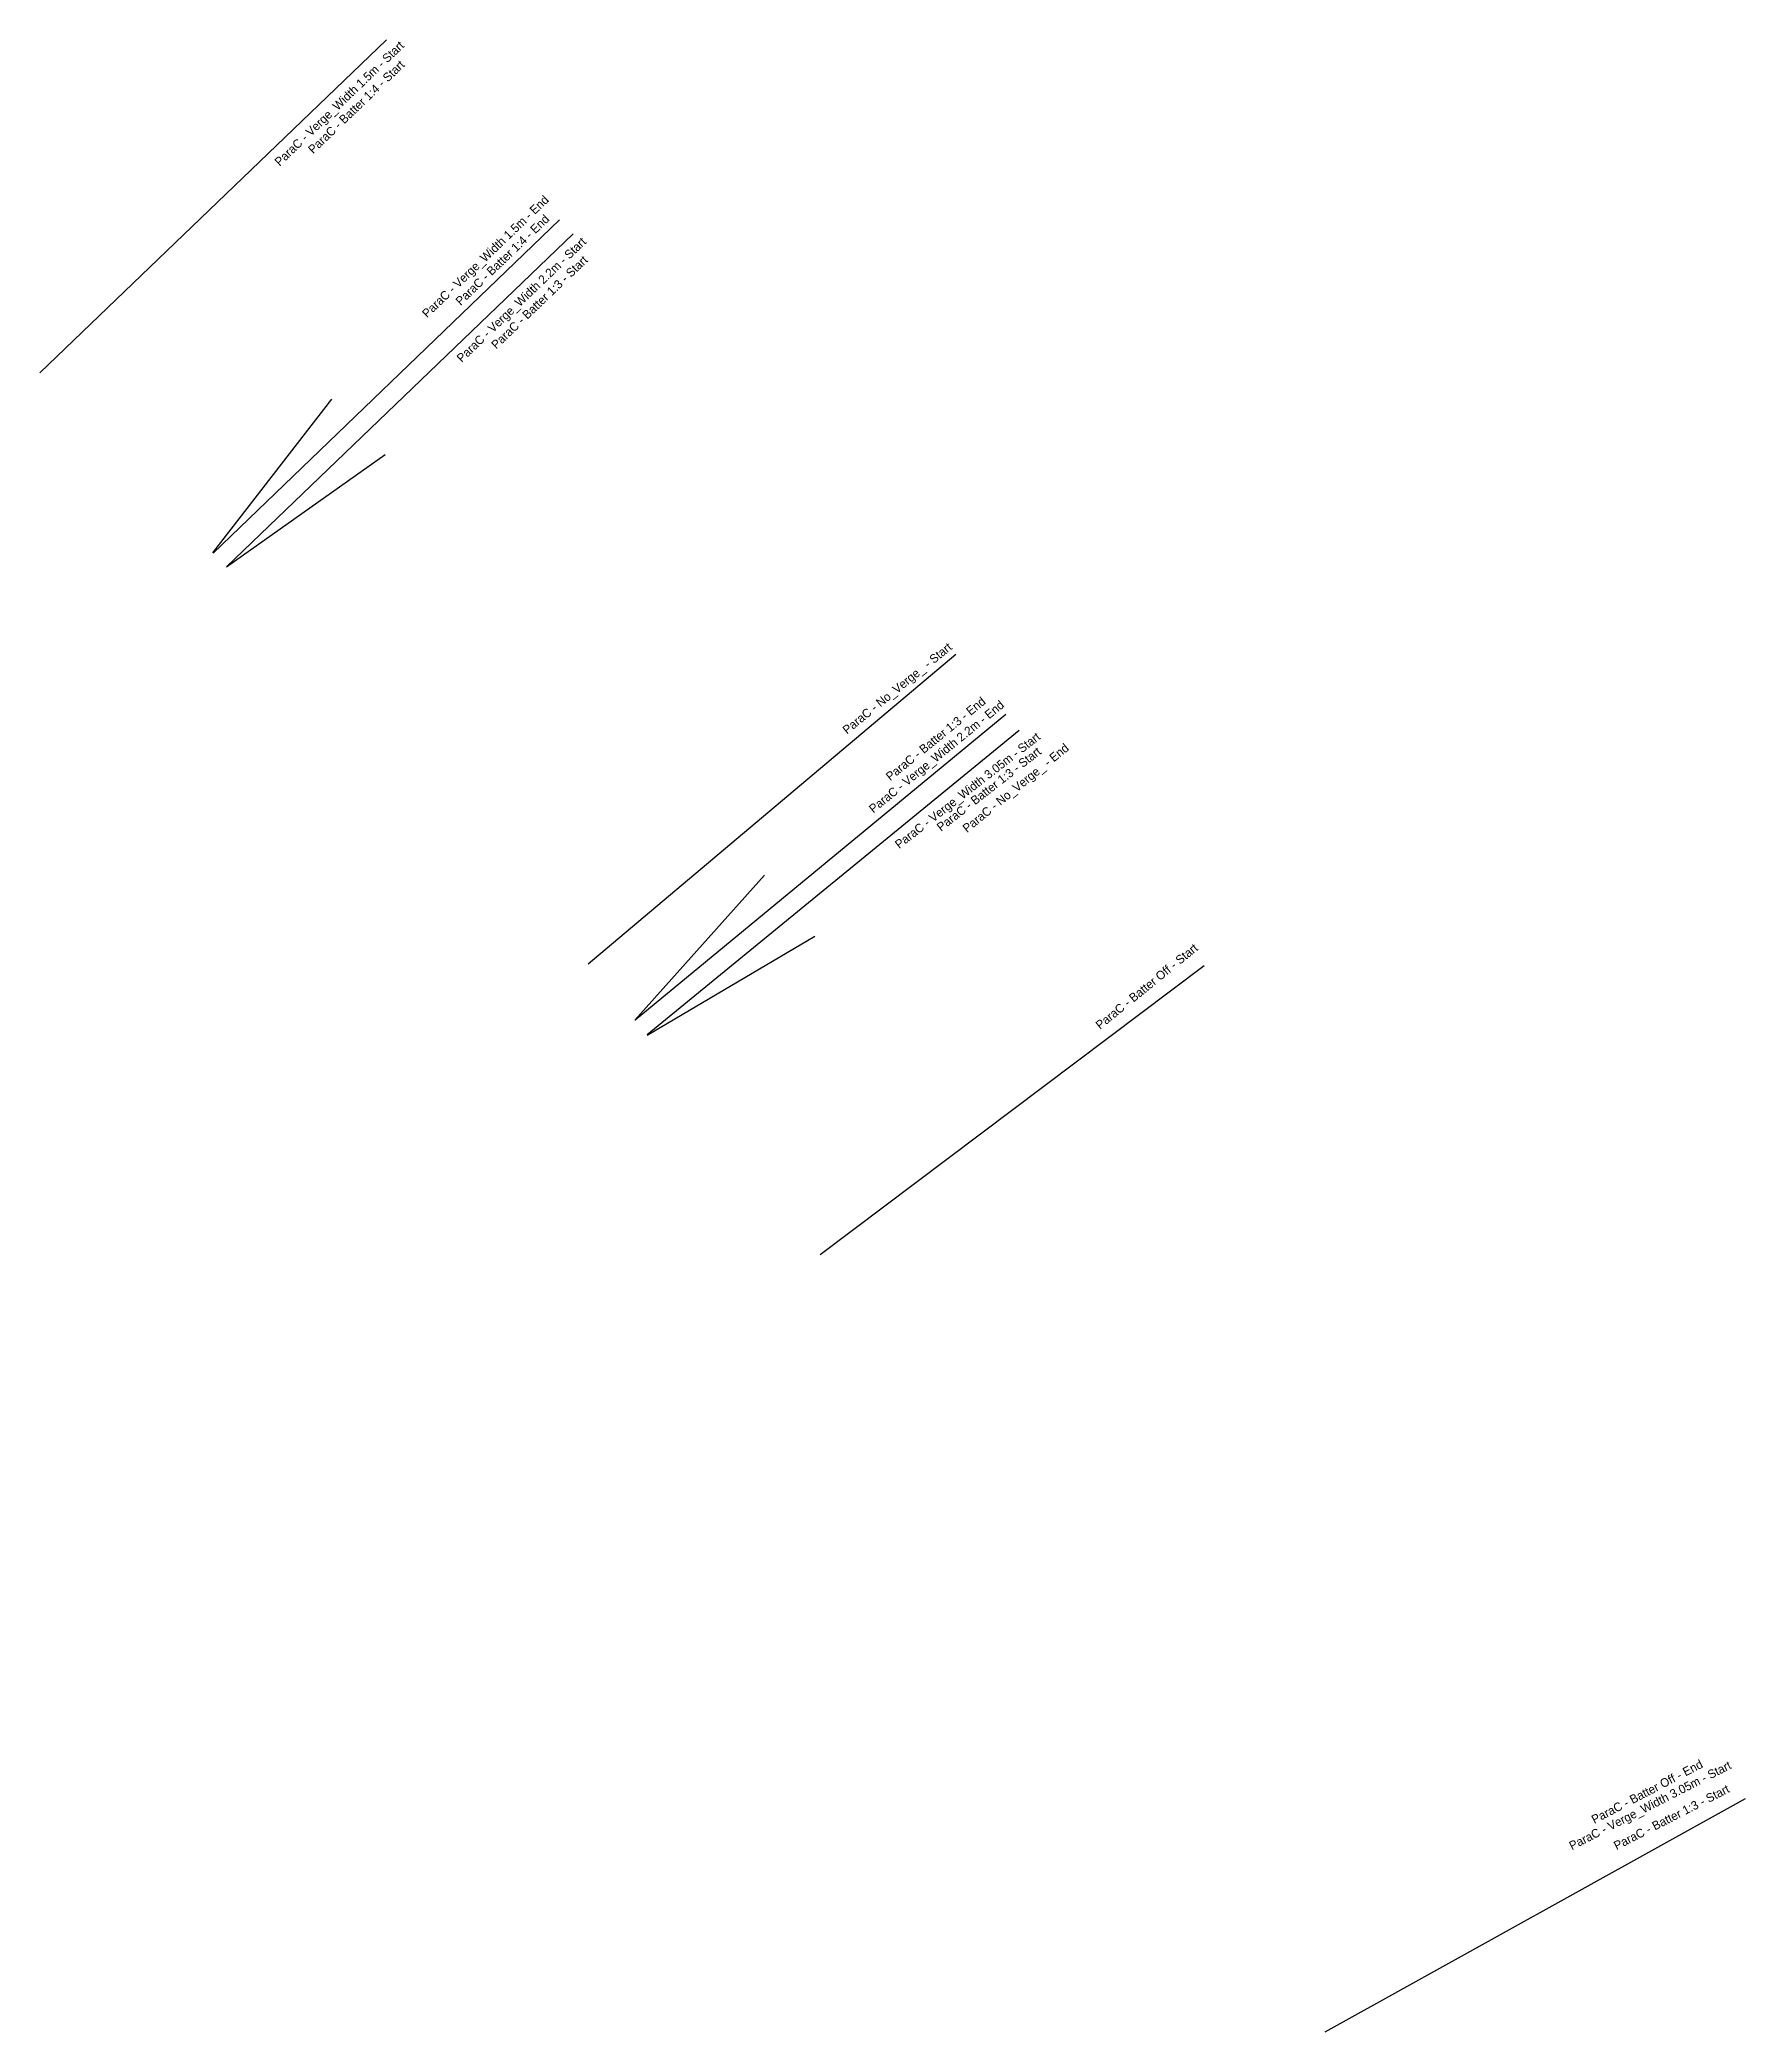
# Model space of a CAD drawing. Extents: x 268498 to 268675, y 5769794 to 5770001.
import ezdxf

# ---------------------------------------------------------------- set-up
doc = ezdxf.new("R2010")
doc.units = 0
for name, color, linetype in [('_CIVIL_CONSTRUCTION', 7, 'Continuous'), ('Default', 7, 'Continuous'), ('GEOM_HA_KERB LINE', 7, 'Continuous')]:
    doc.layers.add(name, color=color, linetype=linetype)

msp = doc.modelspace()

# ---------------------------------------------------------------- linework, layer by layer
at = {"layer": '_CIVIL_CONSTRUCTION'}
for p, q in [((268533.79, 5770001.28), (268497.74, 5769966.64)), ((268551.8, 5769982.54), (268515.75, 5769947.89)), ((268553.19, 5769981.09), (268517.14, 5769946.45)), ((268593.01, 5769937.35), (268554.77, 5769905.13)), ((268598.22, 5769931.1), (268559.64, 5769899.29)), ((268599.58, 5769929.44), (268560.91, 5769897.75)), ((268618.83, 5769904.93), (268578.88, 5769874.87)), ((268675.11, 5769818.28), (268631.4, 5769794))]:
    msp.add_line(p, q, dxfattribs=at)
at = {"layer": 'GEOM_HA_KERB LINE'}
for p, q in [((268515.74, 5769947.9), (268528.09, 5769963.91)), ((268517.14, 5769946.44), (268533.64, 5769958.14)), ((268559.63, 5769899.3), (268573.1, 5769914.39)), ((268560.91, 5769897.74), (268578.33, 5769908.04))]:
    msp.add_line(p, q, dxfattribs=at)

# ---------------------------------------------------------------- texts
at = {"layer": 'Default'}
for s, rotation, p in [('ParaC - Verge_Width 1.5m - Start', 43.8588, (268522.68, 5769988.08)), ('ParaC - Batter 1:4 - Start', 43.8588, (268526.16, 5769989.37)), ('ParaC - Verge_Width 1.5m - End', 43.8588, (268538.02, 5769972.3)), ('ParaC - Batter 1:4 - End', 43.8588, (268541.5, 5769973.59)), ('ParaC - Verge_Width 2.2m - Start', 43.8588, (268541.62, 5769967.66)), ('ParaC - Batter 1:3 - Start', 43.8588, (268545.21, 5769969.05)), ('ParaC - No_Verge_ - Start', 39.1447, (268581.69, 5769928.99)), ('ParaC - Verge_Width 2.2m - End', 39.1447, (268584.43, 5769920.78)), ('ParaC - Batter 1:3 - End', 39.1447, (268586.19, 5769924.14)), ('ParaC - Verge_Width 3.05m - Start', 37.9672, (268587.12, 5769917.08)), ('ParaC - Batter 1:3 - Start', 37.9672, (268591.47, 5769918.88)), ('ParaC - No_Verge_ - End', 39.1447, (268594.17, 5769918.75)), ('ParaC - Batter Off - Start', 39.1447, (268608.01, 5769898.28)), ('ParaC - Verge_Width 3.05m - Start', 27.1529, (268657.09, 5769812.92)), ('ParaC - Batter Off - End', 27.548, (268659.42, 5769815.65)), ('ParaC - Batter 1:3 - Start', 27.1529, (268661.73, 5769812.93))]:
    msp.add_text(s, height=0.9, rotation=rotation, dxfattribs=at).set_placement(p)

doc.saveas('drawing.dxf')
